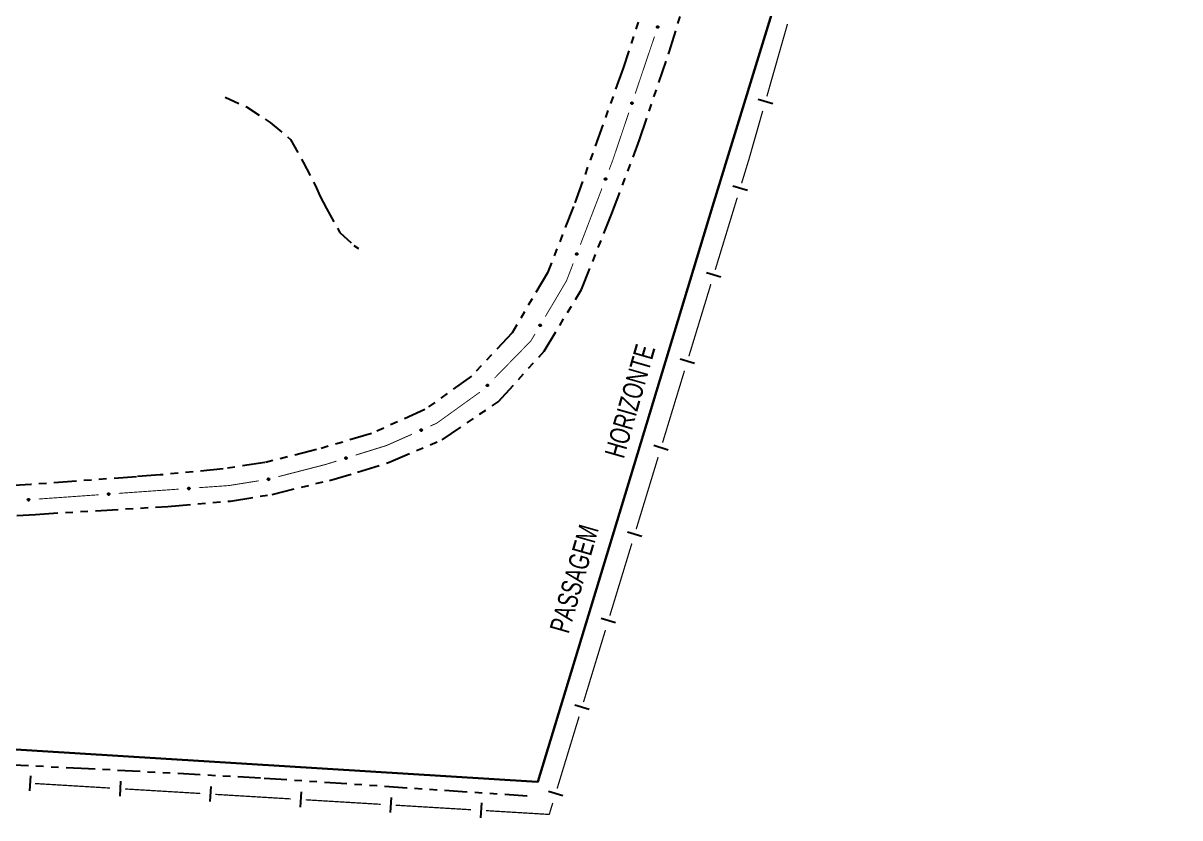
# Model space of a CAD drawing. Extents: x 200604 to 201918, y 4843538 to 4845237.
# Drawn here: x 201363.5 to 201593.9, y 4843537.8 to 4843696 of the extents above; entities that cross this region are included whole.
import ezdxf

# ---------------------------------------------------------------- set-up
doc = ezdxf.new("R2010")
doc.units = 0
doc.header["$LTSCALE"] = 1.5
doc.header["$MEASUREMENT"] = 0
doc.linetypes.add('TRACO_15', pattern=[3, 2, -1])
doc.linetypes.add('TRACO_25', pattern=[8, 3, -1, 1, -1, 1, -1])
for name, color, linetype in [('CD_MALHA_LOTES', 7, 'CONTINUOUS'), ('LM-LIM-SETORES-BAIRROS', 250, 'CONTINUOUS'), ('RU-QUADRA', 210, 'CONTINUOUS'), ('SV-CAMINHO-TRILHA', 20, 'CONTINUOUS'), ('SV-EIXO-RUA-N-PAV', 6, 'CONTINUOUS'), ('SV-RUA-NAO-PAV', 7, 'CONTINUOUS'), ('SV-TXT-RUA-N-PAV', 7, 'CONTINUOUS')]:
    doc.layers.add(name, color=color, linetype=linetype)
doc.styles.add('ARIAL', font='ARIAL.SHX')

msp = doc.modelspace()

# ---------------------------------------------------------------- linework, layer by layer
at = {"layer": 'CD_MALHA_LOTES', "linetype": 'Continuous', "flags": 128}
for points in [[(201593.89, 4843964.3), (201574.04, 4843900.19), (201557.95, 4843847.88), (201537.47, 4843782.34), (201519.41, 4843720.01), (201500.81, 4843659.48), (201482.75, 4843600), (201466.03, 4843544.94)], [(201466.03, 4843544.94), (201464.817355, 4843545.015463), (201350.17, 4843552.15), (201212.26, 4843560.67), (201159.23, 4843581.31)]]:
    msp.add_lwpolyline(points, dxfattribs=at)
at = {"layer": 'LM-LIM-SETORES-BAIRROS', "const_width": 0.25}
for points in [[(201515.738256, 4843695.83882), (201511.626644, 4843681.413334)], [(201510.804321, 4843678.528237), (201508.337354, 4843669.872945)], [(201508.109337, 4843669.072951), (201506.602172, 4843664.129452)], [(201508.337354, 4843669.872945), (201508.109337, 4843669.072951)], [(201505.727295, 4843661.259855), (201501.352908, 4843646.911867)], [(201500.478031, 4843644.04227), (201496.103645, 4843629.694283)], [(201495.228767, 4843626.824685), (201490.854381, 4843612.476698)], [(201489.979504, 4843609.6071), (201485.605117, 4843595.259113)], [(201484.73024, 4843592.389515), (201480.355854, 4843578.041528)], [(201479.480976, 4843575.17193), (201475.10659, 4843560.823943)], [(201474.231713, 4843557.954345), (201469.857326, 4843543.606358)], [(201380.826539, 4843543.712452), (201365.853521, 4843544.611739)], [(201398.794161, 4843542.633308), (201383.821143, 4843543.532595)], [(201416.761784, 4843541.554164), (201401.788765, 4843542.453451)], [(201434.729406, 4843540.475021), (201419.756387, 4843541.374307)], [(201452.697028, 4843539.395877), (201437.72401, 4843540.295163)], [(201468.982449, 4843540.73676), (201468.399198, 4843538.823695)], [(201468.288152, 4843538.459466), (201455.691632, 4843539.216019)], [(201468.399198, 4843538.823695), (201468.288152, 4843538.459466)]]:
    msp.add_lwpolyline(points, dxfattribs=at)
at = {"layer": 'LM-LIM-SETORES-BAIRROS'}
for points in [[(201509.909988, 4843680.862796), (201512.795085, 4843680.040474)], [(201504.875748, 4843663.610359), (201507.745345, 4843662.735481)], [(201499.626484, 4843646.392774), (201502.496081, 4843645.517896)], [(201494.37722, 4843629.175189), (201497.246818, 4843628.300311)], [(201489.127957, 4843611.957604), (201491.997554, 4843611.082726)], [(201483.878693, 4843594.740019), (201486.74829, 4843593.865142)], [(201478.629429, 4843577.522434), (201481.499027, 4843576.647557)], [(201473.380166, 4843560.304849), (201476.249763, 4843559.429972)], [(201364.945248, 4843546.168993), (201364.765391, 4843543.17439)], [(201382.91287, 4843545.089849), (201382.733013, 4843542.095246)], [(201400.880493, 4843544.010705), (201400.700635, 4843541.016102)], [(201418.848115, 4843542.931561), (201418.668257, 4843539.936958)], [(201468.130902, 4843543.087264), (201471.000499, 4843542.212387)], [(201436.815737, 4843541.852417), (201436.63588, 4843538.857814)], [(201454.783359, 4843540.773274), (201454.603502, 4843537.77867)]]:
    msp.add_lwpolyline(points, dxfattribs=at)
at = {"layer": 'RU-QUADRA', "linetype": 'Continuous', "flags": 128}
msp.add_lwpolyline([(201132.12, 4843590.99), (201149.28, 4843587.14), (201159.23, 4843581.32), (201212.26, 4843560.67), (201350.17, 4843552.15), (201464.817355, 4843545.015463), (201466.03, 4843544.94), (201482.75, 4843600), (201500.81, 4843659.48), (201519.41, 4843720.01), (201537.47, 4843782.34), (201557.95, 4843847.88), (201574.04, 4843900.19), (201593.89, 4843964.3)], dxfattribs=at)
at = {"layer": 'SV-CAMINHO-TRILHA', "linetype": 'TRACO_15'}
msp.add_polyline3d([(201403.77, 4843681.29, 5.99), (201407.98, 4843679.34, 5.73), (201412.7, 4843676.23, 5.63), (201416.76, 4843672.85, 5.66), (201419.27, 4843668.32, 5.74), (201421.75, 4843663.59, 5.76), (201422.62, 4843661.64, 5.76), (201423.93, 4843659.09, 5.64), (201426.6, 4843654.3, 5.28), (201429.38, 4843651.74, 5.28), (201430.3, 4843651.14, 3.74)], dxfattribs=at)
at = {"layer": 'SV-EIXO-RUA-N-PAV'}
for points in [[(201489.735742, 4843695.13598), (201489.713414, 4843695.179495), (201489.703122, 4843695.221459), (201489.704611, 4843695.258929), (201489.714562, 4843695.291698), (201489.728517, 4843695.324076), (201489.749789, 4843695.353615), (201489.780661, 4843695.38117), (201489.824154, 4843695.403875), (201489.867835, 4843695.411592), (201489.90465, 4843695.412097), (201489.939416, 4843695.403689), (201489.970642, 4843695.389605), (201490.000595, 4843695.366494), (201490.028214, 4843695.334936), (201490.049986, 4843695.290649), (201490.059794, 4843695.24944), (201490.057401, 4843695.213234), (201490.048727, 4843695.178335), (201490.034083, 4843695.145451), (201490.013035, 4843695.116576), (201489.981211, 4843695.088825), (201489.937215, 4843695.067915), (201489.896225, 4843695.057663), (201489.859995, 4843695.059547), (201489.82583, 4843695.068861), (201489.793185, 4843695.082463), (201489.762602, 4843695.10261), (201489.735742, 4843695.13598)], [(201484.619653, 4843679.975979), (201484.597325, 4843680.019493), (201484.587033, 4843680.061457), (201484.588523, 4843680.098928), (201484.598473, 4843680.131697), (201484.612429, 4843680.164074), (201484.633701, 4843680.193613), (201484.664572, 4843680.221169), (201484.708066, 4843680.243873), (201484.751747, 4843680.251591), (201484.788561, 4843680.252096), (201484.823328, 4843680.243688), (201484.854554, 4843680.229604), (201484.884506, 4843680.206493), (201484.912125, 4843680.174935), (201484.933897, 4843680.130648), (201484.943705, 4843680.089438), (201484.941313, 4843680.053233), (201484.932638, 4843680.018334), (201484.917995, 4843679.98545), (201484.896947, 4843679.956574), (201484.865122, 4843679.928824), (201484.821126, 4843679.907914), (201484.780136, 4843679.897662), (201484.743907, 4843679.899546), (201484.709741, 4843679.908859), (201484.677097, 4843679.922462), (201484.646513, 4843679.942609), (201484.619653, 4843679.975979)], [(201479.350341, 4843664.876014), (201479.329816, 4843664.920407), (201479.321254, 4843664.962758), (201479.324279, 4843665.000136), (201479.335565, 4843665.032469), (201479.350837, 4843665.064247), (201479.373303, 4843665.092889), (201479.405279, 4843665.119154), (201479.449667, 4843665.140056), (201479.493628, 4843665.145976), (201479.530432, 4843665.14497), (201479.564824, 4843665.135143), (201479.595446, 4843665.11979), (201479.624426, 4843665.09547), (201479.650727, 4843665.062805), (201479.670665, 4843665.017663), (201479.678774, 4843664.976086), (201479.674898, 4843664.940009), (201479.6648, 4843664.905495), (201479.64882, 4843664.87324), (201479.626605, 4843664.845251), (201479.593669, 4843664.818829), (201479.548852, 4843664.799742), (201479.507476, 4843664.79118), (201479.471354, 4843664.794548), (201479.4376, 4843664.805255), (201479.405541, 4843664.820185), (201479.375809, 4843664.84157), (201479.350341, 4843664.876014)], [(201473.616733, 4843649.93862), (201473.596208, 4843649.983013), (201473.587646, 4843650.025364), (201473.590671, 4843650.062742), (201473.601957, 4843650.095075), (201473.617229, 4843650.126853), (201473.639695, 4843650.155495), (201473.671671, 4843650.18176), (201473.716059, 4843650.202662), (201473.76002, 4843650.208582), (201473.796824, 4843650.207576), (201473.831216, 4843650.197749), (201473.861838, 4843650.182396), (201473.890818, 4843650.158076), (201473.917119, 4843650.125412), (201473.937056, 4843650.080269), (201473.945166, 4843650.038692), (201473.94129, 4843650.002615), (201473.931191, 4843649.968101), (201473.915211, 4843649.935846), (201473.892996, 4843649.907858), (201473.860061, 4843649.881435), (201473.815244, 4843649.862348), (201473.773868, 4843649.853786), (201473.737746, 4843649.857154), (201473.703991, 4843649.867861), (201473.671932, 4843649.882791), (201473.642201, 4843649.904176), (201473.616733, 4843649.93862)], [(201466.310571, 4843635.783147), (201466.297793, 4843635.830356), (201466.296464, 4843635.873544), (201466.305724, 4843635.909883), (201466.322279, 4843635.939861), (201466.342671, 4843635.968623), (201466.369627, 4843635.993086), (201466.40556, 4843636.013609), (201466.452828, 4843636.026759), (201466.497158, 4843636.025213), (201466.533271, 4843636.018041), (201466.565524, 4843636.002578), (201466.593133, 4843635.9823), (201466.617617, 4843635.953459), (201466.63806, 4843635.916842), (201466.650133, 4843635.868992), (201466.651145, 4843635.826644), (201466.641266, 4843635.79173), (201466.625515, 4843635.759402), (201466.604345, 4843635.730288), (201466.577746, 4843635.706428), (201466.540841, 4843635.685912), (201466.493455, 4843635.674621), (201466.451229, 4843635.67313), (201466.416186, 4843635.682516), (201466.384708, 4843635.69874), (201466.355612, 4843635.718841), (201466.329894, 4843635.744915), (201466.310571, 4843635.783147)], [(201455.801512, 4843623.855101), (201455.800234, 4843623.903992), (201455.809134, 4843623.946274), (201455.826706, 4843623.979402), (201455.849868, 4843624.004628), (201455.87647, 4843624.027766), (201455.908438, 4843624.045176), (201455.948199, 4843624.056641), (201455.997235, 4843624.058267), (201456.039949, 4843624.046304), (201456.073349, 4843624.030814), (201456.101043, 4843624.008176), (201456.123088, 4843623.981957), (201456.140075, 4843623.948153), (201456.1513, 4843623.907746), (201456.151742, 4843623.858399), (201456.142733, 4843623.817007), (201456.124894, 4843623.78541), (201456.10196, 4843623.757712), (201456.074518, 4843623.734415), (201456.04304, 4843623.717506), (201456.002336, 4843623.706277), (201455.953624, 4843623.706486), (201455.912238, 4843623.715001), (201455.880399, 4843623.732391), (201455.853639, 4843623.755584), (201455.830107, 4843623.781983), (201455.811268, 4843623.813389), (201455.801512, 4843623.855101)], [(201442.608013, 4843615.02172), (201442.624948, 4843615.067604), (201442.648884, 4843615.103575), (201442.677484, 4843615.127831), (201442.708346, 4843615.142675), (201442.741629, 4843615.154306), (201442.777773, 4843615.158628), (201442.818951, 4843615.15454), (201442.865097, 4843615.137875), (201442.900335, 4843615.110933), (201442.925615, 4843615.084166), (201442.942947, 4843615.052877), (201442.953704, 4843615.020354), (201442.956952, 4843614.982662), (201442.952401, 4843614.940972), (201442.934522, 4843614.894976), (201442.910813, 4843614.859871), (201442.882534, 4843614.837136), (201442.850967, 4843614.819911), (201442.816845, 4843614.808445), (201442.781342, 4843614.804406), (201442.739375, 4843614.809064), (201442.69421, 4843614.827313), (201442.658928, 4843614.850559), (201442.635802, 4843614.878512), (201442.619543, 4843614.909971), (201442.607472, 4843614.943212), (201442.601614, 4843614.979364), (201442.608013, 4843615.02172)], [(201427.64495, 4843609.467609), (201427.667071, 4843609.511229), (201427.695002, 4843609.544195), (201427.726212, 4843609.564985), (201427.758582, 4843609.576166), (201427.792986, 4843609.583874), (201427.829387, 4843609.583993), (201427.869817, 4843609.575175), (201427.91373, 4843609.553292), (201427.94562, 4843609.52246), (201427.967639, 4843609.492953), (201427.981241, 4843609.459871), (201427.988169, 4843609.426323), (201427.987042, 4843609.388508), (201427.977706, 4843609.347623), (201427.954633, 4843609.304), (201427.927029, 4843609.271869), (201427.896313, 4843609.252552), (201427.862968, 4843609.239089), (201427.82775, 4843609.23164), (201427.792017, 4843609.231729), (201427.75087, 4843609.241203), (201427.708115, 4843609.264546), (201427.675754, 4843609.291713), (201427.656011, 4843609.322149), (201427.643495, 4843609.355276), (201427.635344, 4843609.389689), (201427.633702, 4843609.426275), (201427.64495, 4843609.467609)], [(201412.211453, 4843605.28346), (201412.235732, 4843605.325916), (201412.26528, 4843605.357441), (201412.297493, 4843605.376641), (201412.330382, 4843605.386185), (201412.365129, 4843605.392159), (201412.401491, 4843605.390453), (201412.441428, 4843605.37962), (201412.484189, 4843605.355564), (201412.514493, 4843605.323172), (201412.535006, 4843605.292598), (201412.546933, 4843605.258876), (201412.552171, 4843605.225024), (201412.54915, 4843605.187312), (201412.537777, 4843605.146947), (201412.512546, 4843605.104535), (201412.483366, 4843605.073827), (201412.451721, 4843605.056075), (201412.417743, 4843605.044299), (201412.382196, 4843605.038625), (201412.346512, 4843605.040506), (201412.305891, 4843605.05203), (201412.26436, 4843605.077487), (201412.233401, 4843605.106241), (201412.215209, 4843605.137628), (201412.204369, 4843605.171341), (201412.197953, 4843605.206119), (201412.198146, 4843605.242742), (201412.211453, 4843605.28346)], [(201380.388994, 4843602.346634), (201380.420525, 4843602.384021), (201380.455269, 4843602.409706), (201380.490414, 4843602.422788), (201380.524485, 4843602.42625), (201380.55974, 4843602.425867), (201380.595199, 4843602.417637), (201380.632531, 4843602.399787), (201380.670258, 4843602.36842), (201380.69423, 4843602.331098), (201380.708899, 4843602.297329), (201380.714555, 4843602.26201), (201380.713608, 4843602.227767), (201380.703842, 4843602.191217), (201380.685382, 4843602.153561), (201380.652924, 4843602.116389), (201380.618688, 4843602.091442), (201380.584362, 4843602.079681), (201380.548819, 4843602.07422), (201380.512831, 4843602.075043), (201380.478071, 4843602.083322), (201380.44019, 4843602.101976), (201380.403926, 4843602.134499), (201380.378654, 4843602.16836), (201380.366414, 4843602.202512), (201380.361826, 4843602.237626), (201380.361781, 4843602.272991), (201380.368569, 4843602.308979), (201380.388994, 4843602.346634)], [(201396.349132, 4843603.47534), (201396.380663, 4843603.512727), (201396.415408, 4843603.538412), (201396.450553, 4843603.551494), (201396.484623, 4843603.554956), (201396.519878, 4843603.554572), (201396.555337, 4843603.546343), (201396.592669, 4843603.528492), (201396.630396, 4843603.497125), (201396.654369, 4843603.459803), (201396.669037, 4843603.426034), (201396.674693, 4843603.390715), (201396.673746, 4843603.356473), (201396.66398, 4843603.319923), (201396.645521, 4843603.282267), (201396.613062, 4843603.245095), (201396.578827, 4843603.220147), (201396.544501, 4843603.208387), (201396.508958, 4843603.202926), (201396.47297, 4843603.203749), (201396.438209, 4843603.212027), (201396.400329, 4843603.230682), (201396.364064, 4843603.263204), (201396.338793, 4843603.297066), (201396.326553, 4843603.331218), (201396.321964, 4843603.366331), (201396.32192, 4843603.401696), (201396.328708, 4843603.437685), (201396.349132, 4843603.47534)], [(201364.428849, 4843601.241111), (201364.460877, 4843601.278072), (201364.495963, 4843601.30329), (201364.53128, 4843601.3159), (201364.565394, 4843601.318906), (201364.60064, 4843601.31805), (201364.635986, 4843601.309347), (201364.673076, 4843601.290997), (201364.710379, 4843601.259128), (201364.73385, 4843601.221489), (201364.748065, 4843601.187526), (201364.753247, 4843601.152135), (201364.751842, 4843601.117908), (201364.741587, 4843601.081492), (201364.722625, 4843601.044087), (201364.689672, 4843601.007352), (201364.655106, 4843600.982866), (201364.620625, 4843600.971566), (201364.585012, 4843600.966581), (201364.549039, 4843600.967886), (201364.514392, 4843600.976629), (201364.476765, 4843600.995789), (201364.440939, 4843601.028795), (201364.416123, 4843601.062991), (201364.404342, 4843601.097304), (201364.400224, 4843601.132476), (201364.400652, 4843601.167838), (201364.407922, 4843601.203733), (201364.428849, 4843601.241111)]]:
    msp.add_lwpolyline(points, close=True, dxfattribs=at)
for points in [[(201489.703122, 4843695.221459), (201489.728517, 4843695.324076)], [(201489.707443, 4843695.203391), (201489.737257, 4843695.330142)], [(201489.713414, 4843695.179495), (201489.749789, 4843695.353615)], [(201489.724543, 4843695.160177), (201489.763259, 4843695.36025)], [(201489.735742, 4843695.13598), (201489.780661, 4843695.38117)], [(201489.751145, 4843695.119517), (201489.803063, 4843695.388581)], [(201489.762602, 4843695.10261), (201489.824154, 4843695.403875)], [(201489.77954, 4843695.096973), (201489.844111, 4843695.403531)], [(201489.793185, 4843695.082463), (201489.867835, 4843695.411592)], [(201489.80968, 4843695.079601), (201489.882962, 4843695.407702)], [(201489.82583, 4843695.068861), (201489.90465, 4843695.412097)], [(201489.844152, 4843695.066527), (201489.923946, 4843695.405392)], [(201489.859995, 4843695.059547), (201489.939416, 4843695.403689)], [(201489.879949, 4843695.061648), (201489.954539, 4843695.393627)], [(201489.896225, 4843695.057663), (201489.970642, 4843695.389605)], [(201489.918363, 4843695.064525), (201489.9851, 4843695.373233)], [(201489.937215, 4843695.067915), (201490.000595, 4843695.366494)], [(201489.958991, 4843695.082497), (201490.013916, 4843695.347667)], [(201489.981211, 4843695.088825), (201490.028214, 4843695.334936)], [(201489.996629, 4843695.108679), (201490.037059, 4843695.305294)], [(201490.013035, 4843695.116576), (201490.049986, 4843695.290649)], [(201490.024345, 4843695.135329), (201490.053302, 4843695.263809)], [(201490.034083, 4843695.145451), (201490.059794, 4843695.24944)], [(201484.587033, 4843680.061457), (201484.612429, 4843680.164074)], [(201484.591355, 4843680.04339), (201484.621169, 4843680.170141)], [(201484.597325, 4843680.019493), (201484.633701, 4843680.193613)], [(201484.608454, 4843680.000176), (201484.647171, 4843680.200249)], [(201484.619653, 4843679.975979), (201484.664572, 4843680.221169)], [(201484.635056, 4843679.959516), (201484.686975, 4843680.22858)], [(201484.646513, 4843679.942609), (201484.708066, 4843680.243873)], [(201484.663451, 4843679.936972), (201484.728023, 4843680.24353)], [(201484.677097, 4843679.922462), (201484.751747, 4843680.251591)], [(201484.693592, 4843679.919599), (201484.766874, 4843680.2477)], [(201484.709741, 4843679.908859), (201484.788561, 4843680.252096)], [(201484.728063, 4843679.906526), (201484.807858, 4843680.24539)], [(201484.743907, 4843679.899546), (201484.823328, 4843680.243688)], [(201484.76386, 4843679.901646), (201484.838451, 4843680.233626)], [(201484.780136, 4843679.897662), (201484.854554, 4843680.229604)], [(201484.802275, 4843679.904524), (201484.869012, 4843680.213232)], [(201484.821126, 4843679.907914), (201484.884506, 4843680.206493)], [(201484.842903, 4843679.922496), (201484.897827, 4843680.187666)], [(201484.865122, 4843679.928824), (201484.912125, 4843680.174935)], [(201484.880541, 4843679.948678), (201484.920971, 4843680.145292)], [(201484.896947, 4843679.956574), (201484.933897, 4843680.130648)], [(201484.908256, 4843679.975328), (201484.937213, 4843680.103808)], [(201484.917995, 4843679.98545), (201484.943705, 4843680.089438)], [(201479.321254, 4843664.962758), (201479.350837, 4843665.064247)], [(201479.324831, 4843664.944528), (201479.359819, 4843665.06995)], [(201479.329816, 4843664.920407), (201479.373303, 4843665.092889)], [(201479.340143, 4843664.900649), (201479.387034, 4843665.098966)], [(201479.350341, 4843664.876014), (201479.405279, 4843665.119154)], [(201479.365055, 4843664.858932), (201479.427966, 4843665.125641)], [(201479.375809, 4843664.84157), (201479.449667, 4843665.140056)], [(201479.392502, 4843664.835243), (201479.469593, 4843665.138894)], [(201479.405541, 4843664.820185), (201479.493628, 4843665.145976)], [(201479.421905, 4843664.816649), (201479.508583, 4843665.141468)], [(201479.4376, 4843664.805255), (201479.530432, 4843665.14497)], [(201479.455811, 4843664.802172), (201479.549437, 4843665.137479)], [(201479.471354, 4843664.794548), (201479.564824, 4843665.135143)], [(201479.491377, 4843664.795829), (201479.579522, 4843665.124469)], [(201479.507476, 4843664.79118), (201479.595446, 4843665.11979)], [(201479.529877, 4843664.797128), (201479.609221, 4843665.102839)], [(201479.548852, 4843664.799742), (201479.624426, 4843665.09547)], [(201479.571208, 4843664.813418), (201479.636963, 4843665.076112)], [(201479.593669, 4843664.818829), (201479.650727, 4843665.062805)], [(201479.609889, 4843664.838034), (201479.658349, 4843665.032825)], [(201479.626605, 4843664.845251), (201479.670665, 4843665.017663)], [(201479.638674, 4843664.863525), (201479.672877, 4843664.990709)], [(201479.64882, 4843664.87324), (201479.678774, 4843664.976086)], [(201473.587646, 4843650.025364), (201473.617229, 4843650.126853)], [(201473.591223, 4843650.007134), (201473.626211, 4843650.132556)], [(201473.596208, 4843649.983013), (201473.639695, 4843650.155495)], [(201473.606535, 4843649.963255), (201473.653426, 4843650.161572)], [(201473.616733, 4843649.93862), (201473.671671, 4843650.18176)], [(201473.631447, 4843649.921538), (201473.694358, 4843650.188247)], [(201473.642201, 4843649.904176), (201473.716059, 4843650.202662)], [(201473.658894, 4843649.897849), (201473.735985, 4843650.2015)], [(201473.671932, 4843649.882791), (201473.76002, 4843650.208582)], [(201473.688296, 4843649.879255), (201473.774974, 4843650.204074)], [(201473.703991, 4843649.867861), (201473.796824, 4843650.207576)], [(201473.722203, 4843649.864779), (201473.815829, 4843650.200085)], [(201473.737746, 4843649.857154), (201473.831216, 4843650.197749)], [(201473.757769, 4843649.858435), (201473.845914, 4843650.187075)], [(201473.773868, 4843649.853786), (201473.861838, 4843650.182396)], [(201473.796269, 4843649.859734), (201473.875612, 4843650.165445)], [(201473.815244, 4843649.862348), (201473.890818, 4843650.158076)], [(201473.8376, 4843649.876024), (201473.903355, 4843650.138718)], [(201473.860061, 4843649.881435), (201473.917119, 4843650.125412)], [(201473.876281, 4843649.90064), (201473.924741, 4843650.095431)], [(201473.892996, 4843649.907858), (201473.937056, 4843650.080269)], [(201473.905066, 4843649.926131), (201473.939269, 4843650.053315)], [(201473.915211, 4843649.935846), (201473.945166, 4843650.038692)], [(201466.296464, 4843635.873544), (201466.342671, 4843635.968623)], [(201466.296929, 4843635.854972), (201466.352482, 4843635.972737)], [(201466.297793, 4843635.830356), (201466.369627, 4843635.993086)], [(201466.304656, 4843635.809145), (201466.384184, 4843635.996771)], [(201466.310571, 4843635.783147), (201466.40556, 4843636.013609)], [(201466.322208, 4843635.763837), (201466.429014, 4843636.016193)], [(201466.329894, 4843635.744915), (201466.452828, 4843636.026759)], [(201466.345287, 4843635.735874), (201466.472276, 4843636.022268)], [(201466.355612, 4843635.718841), (201466.497158, 4843636.025213)], [(201466.371149, 4843635.712607), (201466.511143, 4843636.018257)], [(201466.384708, 4843635.69874), (201466.533271, 4843636.018041)], [(201466.402143, 4843635.692642), (201466.550748, 4843636.007464)], [(201466.416186, 4843635.682516), (201466.565524, 4843636.002578)], [(201466.436139, 4843635.680416), (201466.578221, 4843635.989587)], [(201466.451229, 4843635.67313), (201466.593133, 4843635.9823)], [(201466.474311, 4843635.675232), (201466.603865, 4843635.963276)], [(201466.493455, 4843635.674621), (201466.617617, 4843635.953459)], [(201466.51779, 4843635.68435), (201466.626726, 4843635.932271)], [(201466.540841, 4843635.685912), (201466.63806, 4843635.916842)], [(201466.560055, 4843635.70212), (201466.640539, 4843635.886007)], [(201466.577746, 4843635.706428), (201466.650133, 4843635.868992)], [(201466.592712, 4843635.722415), (201466.647788, 4843635.84205)], [(201466.604345, 4843635.730288), (201466.651145, 4843635.826644)], [(201455.800234, 4843623.903992), (201455.908438, 4843624.045176)], [(201455.801512, 4843623.855101), (201455.948199, 4843624.056641)], [(201455.801898, 4843623.881761), (201455.923453, 4843624.045323)], [(201455.805203, 4843623.928117), (201455.886976, 4843624.029448)], [(201455.808264, 4843623.83359), (201455.971601, 4843624.053618)], [(201455.809134, 4843623.946274), (201455.87647, 4843624.027766)], [(201455.811268, 4843623.813389), (201455.997235, 4843624.058267)], [(201455.824093, 4843623.800972), (201456.015074, 4843624.049314)], [(201455.830107, 4843623.781983), (201456.039949, 4843624.046304)], [(201455.843735, 4843623.772259), (201456.051898, 4843624.036245)], [(201455.853639, 4843623.755584), (201456.073349, 4843624.030814)], [(201455.869143, 4843623.745545), (201456.087837, 4843624.016411)], [(201455.880399, 4843623.732391), (201456.101043, 4843624.008176)], [(201455.899294, 4843623.725642), (201456.110316, 4843623.992557)], [(201455.912238, 4843623.715001), (201456.123088, 4843623.981957)], [(201455.935164, 4843623.711597), (201456.129028, 4843623.960938)], [(201455.953624, 4843623.706486), (201456.140075, 4843623.948153)], [(201455.979568, 4843623.710198), (201456.143927, 4843623.925414)], [(201456.002336, 4843623.706277), (201456.1513, 4843623.907746)], [(201456.024832, 4843623.717494), (201456.146433, 4843623.877197)], [(201456.04304, 4843623.717506), (201456.151742, 4843623.858399)], [(201456.061356, 4843623.72951), (201456.143105, 4843623.83277)], [(201456.074518, 4843623.734415), (201456.142733, 4843623.817007)], [(201442.601614, 4843614.979364), (201442.865097, 4843615.137875)], [(201442.606312, 4843614.999239), (201442.839566, 4843615.143059)], [(201442.607472, 4843614.943212), (201442.900335, 4843615.110933)], [(201442.608013, 4843615.02172), (201442.818951, 4843615.15454)], [(201442.608924, 4843614.963077), (201442.878347, 4843615.122948)], [(201442.616525, 4843614.929129), (201442.907705, 4843615.097162)], [(201442.618253, 4843615.046338), (201442.791773, 4843615.153199)], [(201442.619543, 4843614.909971), (201442.925615, 4843615.084166)], [(201442.624948, 4843615.067604), (201442.777773, 4843615.158628)], [(201442.630222, 4843614.894901), (201442.933734, 4843615.06542)], [(201442.635802, 4843614.878512), (201442.942947, 4843615.052877)], [(201442.638504, 4843615.088168), (201442.752009, 4843615.151974)], [(201442.648884, 4843615.103575), (201442.741629, 4843615.154306)], [(201442.650849, 4843614.86524), (201442.94577, 4843615.034933)], [(201442.658928, 4843614.850559), (201442.953704, 4843615.020354)], [(201442.678959, 4843614.838901), (201442.95143, 4843614.998631)], [(201442.69421, 4843614.827313), (201442.956952, 4843614.982662)], [(201442.719682, 4843614.821144), (201442.952102, 4843614.960115)], [(201442.739375, 4843614.809064), (201442.952401, 4843614.940972)], [(201442.764427, 4843614.811144), (201442.936559, 4843614.914403)], [(201442.781342, 4843614.804406), (201442.934522, 4843614.894976)], [(201442.802803, 4843614.808767), (201442.917001, 4843614.874374)], [(201442.816845, 4843614.808445), (201442.910813, 4843614.859871)], [(201427.633702, 4843609.426275), (201427.91373, 4843609.553292)], [(201427.635344, 4843609.389689), (201427.94562, 4843609.52246)], [(201427.639081, 4843609.409253), (201427.925167, 4843609.536934)], [(201427.640663, 4843609.445475), (201427.888968, 4843609.56139)], [(201427.64271, 4843609.374655), (201427.95135, 4843609.50793)], [(201427.643495, 4843609.355276), (201427.967639, 4843609.492953)], [(201427.64495, 4843609.467609), (201427.869817, 4843609.575175)], [(201427.652362, 4843609.339073), (201427.973538, 4843609.473394)], [(201427.656011, 4843609.322149), (201427.981241, 4843609.459871)], [(201427.657965, 4843609.49088), (201427.842666, 4843609.576983)], [(201427.667071, 4843609.511229), (201427.829387, 4843609.583993)], [(201427.669425, 4843609.307229), (201427.981972, 4843609.441721)], [(201427.675754, 4843609.291713), (201427.988169, 4843609.426323)], [(201427.682912, 4843609.53009), (201427.803027, 4843609.580359)], [(201427.694304, 4843609.277819), (201427.983402, 4843609.405008)], [(201427.695002, 4843609.544195), (201427.792986, 4843609.583874)], [(201427.708115, 4843609.264546), (201427.987042, 4843609.388508)], [(201427.732704, 4843609.255477), (201427.97962, 4843609.366672)], [(201427.75087, 4843609.241203), (201427.977706, 4843609.347623)], [(201427.775994, 4843609.240375), (201427.958901, 4843609.323061)], [(201427.792017, 4843609.231729), (201427.954633, 4843609.304)], [(201427.813838, 4843609.233582), (201427.934851, 4843609.285559)], [(201427.82775, 4843609.23164), (201427.927029, 4843609.271869)], [(201412.197953, 4843605.206119), (201412.514493, 4843605.323172)], [(201412.198146, 4843605.242742), (201412.484189, 4843605.355564)], [(201412.202666, 4843605.225472), (201412.494792, 4843605.338653)], [(201412.204369, 4843605.171341), (201412.535006, 4843605.292598)], [(201412.204556, 4843605.190734), (201412.519488, 4843605.308373)], [(201412.206062, 4843605.261569), (201412.459864, 4843605.364892)], [(201412.211453, 4843605.28346), (201412.441428, 4843605.37962)], [(201412.212413, 4843605.154714), (201412.539917, 4843605.272768)], [(201412.215209, 4843605.137628), (201412.546933, 4843605.258876)], [(201412.225617, 4843605.306049), (201412.414402, 4843605.382786)], [(201412.227858, 4843605.122054), (201412.546754, 4843605.240712)], [(201412.233401, 4843605.106241), (201412.552171, 4843605.225024)], [(201412.235732, 4843605.325916), (201412.401491, 4843605.390453)], [(201412.251232, 4843605.091434), (201412.546341, 4843605.203974)], [(201412.252498, 4843605.34396), (201412.374982, 4843605.388145)], [(201412.26436, 4843605.077487), (201412.54915, 4843605.187312)], [(201412.26528, 4843605.357441), (201412.365129, 4843605.392159)], [(201412.288463, 4843605.067196), (201412.540642, 4843605.165876)], [(201412.305891, 4843605.05203), (201412.537777, 4843605.146947)], [(201412.330942, 4843605.049944), (201412.517764, 4843605.123358)], [(201412.346512, 4843605.040506), (201412.512546, 4843605.104535)], [(201412.368399, 4843605.041262), (201412.491864, 4843605.087109)], [(201412.382196, 4843605.038625), (201412.483366, 4843605.073827)], [(201380.361781, 4843602.272991), (201380.69423, 4843602.331098)], [(201380.361826, 4843602.237626), (201380.708899, 4843602.297329)], [(201380.365504, 4843602.256668), (201380.696477, 4843602.315641)], [(201380.366414, 4843602.202512), (201380.714555, 4843602.26201)], [(201380.366742, 4843602.219822), (201380.710157, 4843602.276939)], [(201380.368569, 4843602.308979), (201380.670258, 4843602.36842)], [(201380.369903, 4843602.291178), (201380.67764, 4843602.349875)], [(201380.37605, 4843602.184914), (201380.711106, 4843602.244175)], [(201380.378654, 4843602.16836), (201380.713608, 4843602.227767)], [(201380.379747, 4843602.326072), (201380.648011, 4843602.381978)], [(201380.388994, 4843602.346634), (201380.632531, 4843602.399787)], [(201380.393525, 4843602.150584), (201380.704081, 4843602.208112)], [(201380.403926, 4843602.134499), (201380.703842, 4843602.191217)], [(201380.406996, 4843602.366301), (201380.606517, 4843602.40777)], [(201380.420525, 4843602.384021), (201380.595199, 4843602.417637)], [(201380.42578, 4843602.120034), (201380.691611, 4843602.171664)], [(201380.440268, 4843602.398749), (201380.568708, 4843602.420143)], [(201380.455269, 4843602.409706), (201380.55974, 4843602.425867)], [(201396.32192, 4843603.401696), (201396.654369, 4843603.459803)], [(201396.321964, 4843603.366331), (201396.669037, 4843603.426034)], [(201396.325643, 4843603.385374), (201396.656615, 4843603.444347)], [(201396.326553, 4843603.331218), (201396.674693, 4843603.390715)], [(201396.326881, 4843603.348527), (201396.670296, 4843603.405644)], [(201396.328708, 4843603.437685), (201396.630396, 4843603.497125)], [(201396.330042, 4843603.419883), (201396.637779, 4843603.478581)], [(201396.336189, 4843603.313619), (201396.671245, 4843603.372881)], [(201396.338793, 4843603.297066), (201396.673746, 4843603.356473)], [(201396.339886, 4843603.454778), (201396.60815, 4843603.510684)], [(201396.349132, 4843603.47534), (201396.592669, 4843603.528492)], [(201396.353664, 4843603.279289), (201396.66422, 4843603.336818)], [(201396.364064, 4843603.263204), (201396.66398, 4843603.319923)], [(201396.367135, 4843603.495007), (201396.566656, 4843603.536476)], [(201396.380663, 4843603.512727), (201396.555337, 4843603.546343)], [(201396.385919, 4843603.24874), (201396.65175, 4843603.30037)], [(201396.400329, 4843603.230682), (201396.645521, 4843603.282267)], [(201396.400406, 4843603.527454), (201396.528847, 4843603.548849)], [(201396.415408, 4843603.538412), (201396.519878, 4843603.554572)], [(201396.424594, 4843603.224116), (201396.621586, 4843603.26267)], [(201396.438209, 4843603.212027), (201396.613062, 4843603.245095)], [(201396.459874, 4843603.208828), (201396.589579, 4843603.23168)], [(201396.47297, 4843603.203749), (201396.578827, 4843603.220147)], [(201364.400224, 4843601.132476), (201364.748065, 4843601.187526)], [(201364.400652, 4843601.167838), (201364.73385, 4843601.221489)], [(201364.404157, 4843601.151468), (201364.735889, 4843601.206003)], [(201364.404342, 4843601.097304), (201364.753247, 4843601.152135)], [(201364.404901, 4843601.114608), (201364.74905, 4843601.167121)], [(201364.407922, 4843601.203733), (201364.710379, 4843601.259128)], [(201364.409017, 4843601.185915), (201364.717513, 4843601.240487)], [(201364.413741, 4843601.079578), (201364.74956, 4843601.134348)], [(201364.416123, 4843601.062991), (201364.751842, 4843601.117908)], [(201364.419327, 4843601.220674), (201364.688316, 4843601.272983)], [(201364.428849, 4843601.241111), (201364.673076, 4843601.290997)], [(201364.430755, 4843601.045017), (201364.742053, 4843601.098382)], [(201364.440939, 4843601.028795), (201364.741587, 4843601.081492)], [(201364.447113, 4843601.260535), (201364.647171, 4843601.299329)], [(201364.460877, 4843601.278072), (201364.635986, 4843601.309347)], [(201364.462598, 4843601.014039), (201364.729096, 4843601.062105)], [(201364.476765, 4843600.995789), (201364.722625, 4843601.044087)], [(201364.480816, 4843601.292534), (201364.609531, 4843601.312207)], [(201364.495963, 4843601.30329), (201364.60064, 4843601.31805)], [(201364.50094, 4843600.9889), (201364.69843, 4843601.024812)], [(201364.514392, 4843600.976629), (201364.689672, 4843601.007352)], [(201364.536012, 4843600.97314), (201364.666011, 4843600.994254)], [(201364.549039, 4843600.967886), (201364.655106, 4843600.982866)], [(201380.44019, 4843602.101976), (201380.685382, 4843602.153561)], [(201380.464456, 4843602.095411), (201380.661447, 4843602.133965)], [(201380.478071, 4843602.083322), (201380.652924, 4843602.116389)], [(201380.499735, 4843602.080123), (201380.629441, 4843602.102975)], [(201380.512831, 4843602.075043), (201380.618688, 4843602.091442)]]:
    msp.add_lwpolyline(points, dxfattribs=at)
at = {"layer": 'SV-EIXO-RUA-N-PAV', "const_width": 0.18}
for points in [[(201485.409408, 4843681.971918), (201489.246475, 4843693.341919)], [(201480.89, 4843668.58), (201484.130386, 4843678.181917)], [(201480.2213, 4843666.837879), (201480.57965, 4843667.771466)], [(201480.57965, 4843667.771466), (201480.89, 4843668.58)], [(201474.487691, 4843651.900485), (201478.787898, 4843663.10353)], [(201471.72, 4843644.69), (201473.054289, 4843648.166136)], [(201467.498618, 4843637.57089), (201471.578933, 4843644.452099)], [(201471.578933, 4843644.452099), (201471.72, 4843644.69)], [(201457.37785, 4843625.31203), (201464.363845, 4843632.467159)], [(201464.363845, 4843632.467159), (201464.64, 4843632.75)], [(201464.64, 4843632.75), (201465.458461, 4843634.130286)], [(201445.85, 4843616.34), (201454.493191, 4843622.55491)], [(201444.612072, 4843615.790638), (201445.52611, 4843616.196266)], [(201445.52611, 4843616.196266), (201445.85, 4843616.34)], [(201435.89, 4843611.92), (201440.955918, 4843614.168128)], [(201429.724409, 4843609.999902), (201435.453045, 4843611.783923)], [(201435.453045, 4843611.783923), (201435.89, 4843611.92)], [(201414.314977, 4843605.71086), (201423.031255, 4843607.952843)], [(201423.031255, 4843607.952843), (201423.72, 4843608.13)], [(201423.72, 4843608.13), (201425.905318, 4843608.810555)], [(201404.48, 4843603.94), (201410.404883, 4843604.888285)], [(201366.574961, 4843601.259346), (201378.545064, 4843602.105875)], [(201382.535099, 4843602.388052), (201394.505203, 4843603.234581)], [(201398.495238, 4843603.516757), (201403.482781, 4843603.869478)], [(201403.482781, 4843603.869478), (201404.48, 4843603.94)]]:
    msp.add_lwpolyline(points, dxfattribs=at)
at = {"layer": 'SV-RUA-NAO-PAV', "linetype": 'TRACO_25'}
for points in [[(201338.28, 4843596.49, 4.37), (201365.94, 4843598.21, 4.22), (201392.33, 4843599.8, 3.9), (201404.8, 4843600.86, 3.9), (201413.09, 4843602.19, 3.92), (201424.5, 4843604.98, 3.96), (201430.13, 4843606.58, 3.96), (201436.3, 4843608.56, 4), (201446.98, 4843613.07, 4.09), (201458.12, 4843620.63, 4), (201467.27, 4843630.71, 4.22), (201474.7, 4843642.98, 4.19), (201480.78, 4843658.1, 4.17), (201486.26, 4843672.8, 4), (201492.16, 4843690.2, 4), (201497.22, 4843706.61, 3.98)], [(201487.9, 4843701.93, 3.58), (201483.02, 4843687.08, 4.03), (201473.12, 4843659.48, 4.22), (201467.93, 4843646.29, 3.94), (201460.9, 4843634.36, 3.94), (201452.81, 4843625.73, 3.86), (201443.53, 4843619.1, 3.88), (201432.91, 4843614.29, 3.88), (201421.95, 4843611.09, 3.88), (201411.63, 4843608.51, 4.02), (201403.31, 4843607.27, 3.98), (201390.77, 4843606.05, 3.88), (201386.09, 4843605.71, 4.09), (201365.01, 4843604.15, 4.09), (201337.27, 4843602.45, 4.37)], [(201463.915087, 4843542.104855, 4), (201410.77, 4843545.69, 4), (201376.55, 4843547.54, 3.94), (201327.27, 4843549.93, 4.36), (201286.29, 4843552.19, 4.38), (201259.43, 4843553.38, 4.38), (201233.16, 4843555.63, 4.38), (201220.05, 4843557.27, 4.38), (201212.3, 4843558.73, 4.38), (201203.58, 4843561.13, 4.38), (201194.93, 4843563.98, 4.38), (201169.47, 4843573.99, 4.33), (201159.23, 4843578.45, 4.33)]]:
    msp.add_polyline3d(points, dxfattribs=at)

# ---------------------------------------------------------------- texts
at = {"layer": 'SV-TXT-RUA-N-PAV', "style": 'ARIAL', "width": 0.7}
for s, p in [('HORIZONTE', (201483.11, 4843609.14)), ('PASSAGEM', (201472.14, 4843574.28))]:
    msp.add_text(s, height=4, rotation=74, dxfattribs=at).set_placement(p)

doc.saveas('drawing.dxf')
